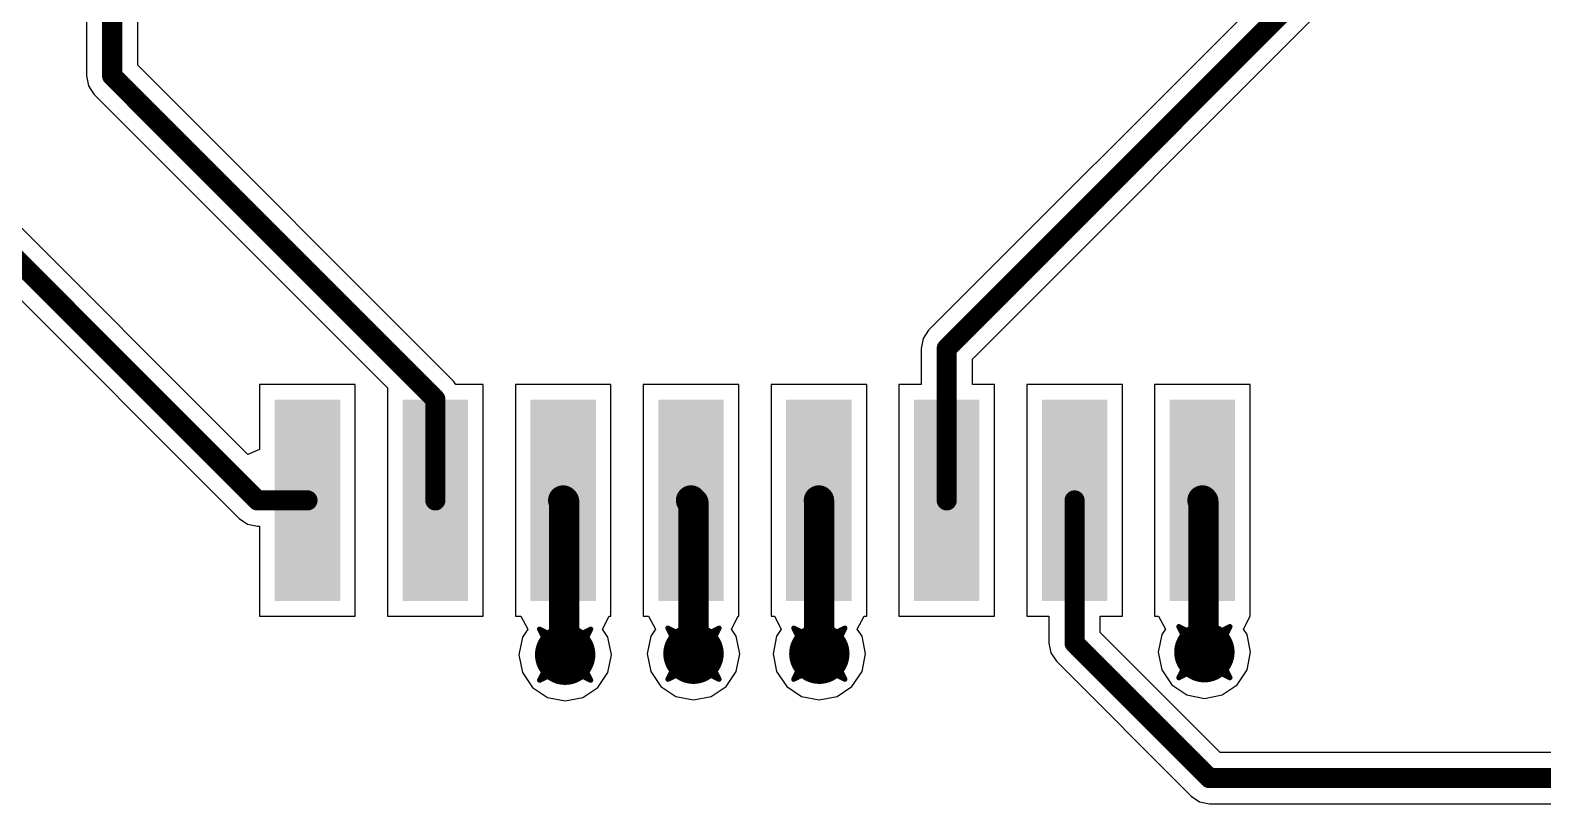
# Model space of a CAD drawing. Header units: millimetres. Extents: x 0 to 15120, y 0 to 9661.
# Drawn here: x 149.81 to 179.86, y 260.77 to 276.13 of the extents above; entities that cross this region are included whole.
import ezdxf

# ---------------------------------------------------------------- set-up
doc = ezdxf.new("R2010")
doc.units = ezdxf.units.MM
doc.layers.add('DrillDrawing', color=1, linetype='Continuous')
doc.layers.add('TopLayer', color=1, linetype='Continuous')

msp = doc.modelspace()

# ---------------------------------------------------------------- linework, layer by layer
at = {"layer": 'DrillDrawing', "const_width": 0.1016}
for points in [[(159.9258895969924, 264.2374925507791), (160.433889596994, 263.9834925507782)], [(159.9258895969924, 264.2374925507791), (160.1798895969932, 263.7294925507774)], [(160.433889596994, 263.9834925507782), (160.941889596992, 264.2374925507791)], [(160.6878895969949, 263.7294925507774), (160.941889596992, 264.2374925507791)], [(162.4758870369933, 264.2570810307768), (162.9838870369949, 264.0030810307796)], [(162.4758870369933, 264.2570810307768), (162.7298870369941, 263.7490810307788)], [(162.9838870369949, 264.0030810307796), (163.4918870369929, 264.2570810307768)], [(163.2378870369921, 263.7490810307788), (163.4918870369929, 264.2570810307768)], [(164.9758871169925, 264.2570810307768), (165.4838871169941, 264.0030810307796)], [(164.9758871169925, 264.2570810307768), (165.2298871169933, 263.7490810307788)], [(165.4838871169941, 264.0030810307796), (165.9918871169921, 264.2570810307768)], [(165.7378871169949, 263.7490810307788), (165.9918871169921, 264.2570810307768)], [(172.6258895969931, 264.287494990778), (173.1338895969948, 264.0334949907772)], [(172.6258895969931, 264.287494990778), (172.879889596994, 263.7794949907764)], [(173.1338895969948, 264.0334949907772), (173.6418895969928, 264.287494990778)], [(173.387889596992, 263.7794949907764), (173.6418895969928, 264.287494990778)], [(159.9258895969924, 263.2214925507794), (160.1798895969932, 263.7294925507774)], [(160.6878895969949, 263.7294925507774), (160.941889596992, 263.2214925507794)], [(162.4758870369933, 263.2410810307772), (162.7298870369941, 263.7490810307788)], [(162.4758870369933, 263.2410810307772), (162.9838870369949, 263.495081030778)], [(162.9838870369949, 263.495081030778), (163.4918870369929, 263.2410810307772)], [(163.2378870369921, 263.7490810307788), (163.4918870369929, 263.2410810307772)], [(164.9758871169925, 263.2410810307772), (165.2298871169933, 263.7490810307788)], [(164.9758871169925, 263.2410810307772), (165.4838871169941, 263.495081030778)], [(165.4838871169941, 263.495081030778), (165.9918871169921, 263.2410810307772)], [(165.7378871169949, 263.7490810307788), (165.9918871169921, 263.2410810307772)], [(172.6258895969931, 263.2714949907784), (172.879889596994, 263.7794949907764)], [(172.6258895969931, 263.2714949907784), (173.1338895969948, 263.5254949907792)], [(173.1338895969948, 263.5254949907792), (173.6418895969928, 263.2714949907784)], [(173.387889596992, 263.7794949907764), (173.6418895969928, 263.2714949907784)], [(159.9258895969924, 263.2214925507794), (160.433889596994, 263.4754925507766)], [(160.433889596994, 263.4754925507766), (160.941889596992, 263.2214925507794)]]:
    msp.add_lwpolyline(points, dxfattribs=at)
at = {"layer": 'DrillDrawing', "const_width": 0.0508}
for points in [[(159.9004895969938, 264.2374925507791, 1), (159.9512895969947, 264.2374925507791, 1)], [(159.9004895969938, 264.2374925507791, 1), (159.9512895969947, 264.2374925507791, 1)], [(160.9164895969934, 264.2374925507791, 1), (160.9672895969943, 264.2374925507791, 1)], [(160.9164895969934, 264.2374925507791, 1), (160.9672895969943, 264.2374925507791, 1)], [(162.4504870369947, 264.2570810307768, 1), (162.5012870369919, 264.2570810307768, 1)], [(162.4504870369947, 264.2570810307768, 1), (162.5012870369919, 264.2570810307768, 1)], [(163.4664870369943, 264.2570810307768, 1), (163.5172870369952, 264.2570810307768, 1)], [(163.4664870369943, 264.2570810307768, 1), (163.5172870369952, 264.2570810307768, 1)], [(164.9504871169938, 264.2570810307768, 1), (165.0012871169947, 264.2570810307768, 1)], [(164.9504871169938, 264.2570810307768, 1), (165.0012871169947, 264.2570810307768, 1)], [(165.9664871169934, 264.2570810307768, 1), (166.0172871169943, 264.2570810307768, 1)], [(165.9664871169934, 264.2570810307768, 1), (166.0172871169943, 264.2570810307768, 1)], [(172.6004895969945, 264.287494990778, 1), (172.6512895969918, 264.287494990778, 1)], [(172.6004895969945, 264.287494990778, 1), (172.6512895969918, 264.287494990778, 1)], [(173.6164895969941, 264.287494990778, 1), (173.667289596995, 264.287494990778, 1)], [(173.6164895969941, 264.287494990778, 1), (173.667289596995, 264.287494990778, 1)], [(160.4084895969918, 263.9834925507782, 1), (160.4592895969927, 263.9834925507782, 1)], [(160.4084895969918, 263.9834925507782, 1), (160.4592895969927, 263.9834925507782, 1)], [(162.9584870369927, 264.0030810307796, 1), (163.0092870369936, 264.0030810307796, 1)], [(162.9584870369927, 264.0030810307796, 1), (163.0092870369936, 264.0030810307796, 1)], [(165.4584871169918, 264.0030810307796, 1), (165.5092871169927, 264.0030810307796, 1)], [(165.4584871169918, 264.0030810307796, 1), (165.5092871169927, 264.0030810307796, 1)], [(173.1084895969925, 264.0334949907772, 1), (173.1592895969934, 264.0334949907772, 1)], [(173.1084895969925, 264.0334949907772, 1), (173.1592895969934, 264.0334949907772, 1)], [(160.1544895969946, 263.7294925507774, 1), (160.2052895969919, 263.7294925507774, 1)], [(160.1544895969946, 263.7294925507774, 1), (160.2052895969919, 263.7294925507774, 1)], [(160.6624895969926, 263.7294925507774, 1), (160.7132895969935, 263.7294925507774, 1)], [(160.6624895969926, 263.7294925507774, 1), (160.7132895969935, 263.7294925507774, 1)], [(162.7044870369918, 263.7490810307788, 1), (162.7552870369927, 263.7490810307788, 1)], [(162.7044870369918, 263.7490810307788, 1), (162.7552870369927, 263.7490810307788, 1)], [(162.9584870369927, 263.495081030778, 1), (163.0092870369936, 263.495081030778, 1)], [(162.9584870369927, 263.495081030778, 1), (163.0092870369936, 263.495081030778, 1)], [(163.2124870369935, 263.7490810307788, 1), (163.2632870369944, 263.7490810307788, 1)], [(163.2124870369935, 263.7490810307788, 1), (163.2632870369944, 263.7490810307788, 1)], [(165.2044871169946, 263.7490810307788, 1), (165.2552871169919, 263.7490810307788, 1)], [(165.2044871169946, 263.7490810307788, 1), (165.2552871169919, 263.7490810307788, 1)], [(165.4584871169918, 263.495081030778, 1), (165.5092871169927, 263.495081030778, 1)], [(165.4584871169918, 263.495081030778, 1), (165.5092871169927, 263.495081030778, 1)], [(165.7124871169926, 263.7490810307788, 1), (165.7632871169935, 263.7490810307788, 1)], [(165.7124871169926, 263.7490810307788, 1), (165.7632871169935, 263.7490810307788, 1)], [(172.8544895969953, 263.7794949907764, 1), (172.9052895969926, 263.7794949907764, 1)], [(172.8544895969953, 263.7794949907764, 1), (172.9052895969926, 263.7794949907764, 1)], [(173.1084895969925, 263.5254949907792, 1), (173.1592895969934, 263.5254949907792, 1)], [(173.1084895969925, 263.5254949907792, 1), (173.1592895969934, 263.5254949907792, 1)], [(173.3624895969933, 263.7794949907764, 1), (173.4132895969942, 263.7794949907764, 1)], [(173.3624895969933, 263.7794949907764, 1), (173.4132895969942, 263.7794949907764, 1)], [(159.9004895969938, 263.2214925507794, 1), (159.9512895969947, 263.2214925507794, 1)], [(159.9004895969938, 263.2214925507794, 1), (159.9512895969947, 263.2214925507794, 1)], [(160.4084895969918, 263.4754925507766, 1), (160.4592895969927, 263.4754925507766, 1)], [(160.4084895969918, 263.4754925507766, 1), (160.4592895969927, 263.4754925507766, 1)], [(160.9164895969934, 263.2214925507794, 1), (160.9672895969943, 263.2214925507794, 1)], [(160.9164895969934, 263.2214925507794, 1), (160.9672895969943, 263.2214925507794, 1)], [(162.4504870369947, 263.2410810307772, 1), (162.5012870369919, 263.2410810307772, 1)], [(162.4504870369947, 263.2410810307772, 1), (162.5012870369919, 263.2410810307772, 1)], [(163.4664870369943, 263.2410810307772, 1), (163.5172870369952, 263.2410810307772, 1)], [(163.4664870369943, 263.2410810307772, 1), (163.5172870369952, 263.2410810307772, 1)], [(164.9504871169938, 263.2410810307772, 1), (165.0012871169947, 263.2410810307772, 1)], [(164.9504871169938, 263.2410810307772, 1), (165.0012871169947, 263.2410810307772, 1)], [(165.9664871169934, 263.2410810307772, 1), (166.0172871169943, 263.2410810307772, 1)], [(165.9664871169934, 263.2410810307772, 1), (166.0172871169943, 263.2410810307772, 1)], [(172.6004895969945, 263.2714949907784, 1), (172.6512895969918, 263.2714949907784, 1)], [(172.6004895969945, 263.2714949907784, 1), (172.6512895969918, 263.2714949907784, 1)], [(173.6164895969941, 263.2714949907784, 1), (173.667289596995, 263.2714949907784, 1)], [(173.6164895969941, 263.2714949907784, 1), (173.667289596995, 263.2714949907784, 1)]]:
    msp.add_lwpolyline(points, format="xyb", close=True, dxfattribs=at)
at = {"layer": 'TopLayer'}
for p, q in [((150.9240940369946, 297.7294905907763), (150.9240940369946, 275.2234599107794)), ((151.9436805169953, 275.4346202707782), (151.9436805169953, 297.5183302307776)), ((174.9740941969922, 277.4906588307783), (167.6542358369934, 270.1707953907787)), ((168.5245058769924, 269.5991582307795), (175.8443642369948, 276.9190115107774)), ((158.2151894369945, 269.163111350779), (151.9436805169953, 275.4346202707782)), ((150.9240940369946, 275.2234599107794), (150.9629001569938, 275.0283675907774)), ((150.9629001569938, 275.0283675907774), (151.0734104769926, 274.8629831107789)), ((151.0734104769926, 274.8629831107789), (156.9047119969928, 269.0316815907788)), ((154.1300464769938, 267.7042928307781), (148.1188926369923, 273.7154466707796)), ((147.397939036995, 272.9944930707786), (153.9597597969932, 266.4326723107768)), ((167.6542358369934, 270.1707953907787), (167.5437255169945, 270.0054109107766)), ((167.5437255169945, 270.0054109107766), (167.5049193969953, 269.8103185907783)), ((167.5049193969953, 269.8103185907783), (167.5049193969953, 269.0931495907787)), ((168.5245058769924, 269.0931495907787), (168.5245058769924, 269.5991582307795)), ((156.2647132769944, 269.0931495907787), (154.3647119969919, 269.0931495907787)), ((154.3647119969919, 269.0931495907787), (154.3647119969919, 267.8014986307787)), ((156.2647132769944, 264.4931486307794), (156.2647132769944, 269.0931495907787)), ((156.9047119969928, 269.0316815907788), (156.9047119969928, 264.4931486307794)), ((158.2619355969928, 269.0931495907787), (158.2151894369945, 269.163111350779)), ((158.8047132769952, 269.0931495907787), (158.2619355969928, 269.0931495907787)), ((158.8047132769952, 264.4931486307794), (158.8047132769952, 269.0931495907787)), ((161.3447132769925, 269.0931495907787), (159.4447119969936, 269.0931495907787)), ((159.4447119969936, 269.0931495907787), (159.4447119969936, 264.4931486307794)), ((161.3447132769925, 264.4931486307794), (161.3447132769925, 269.0931495907787)), ((163.8847132769934, 269.0931495907787), (161.9847119969945, 269.0931495907787)), ((161.9847119969945, 269.0931495907787), (161.9847119969945, 264.4931486307794)), ((163.8847132769934, 264.4931486307794), (163.8847132769934, 269.0931495907787)), ((166.4247132769942, 269.0931495907787), (164.5247119969918, 269.0931495907787)), ((164.5247119969918, 269.0931495907787), (164.5247119969918, 264.4931486307794)), ((166.4247132769942, 264.4931486307794), (166.4247132769942, 269.0931495907787)), ((167.5049193969953, 269.0931495907787), (167.0647119969926, 269.0931495907787)), ((167.0647119969926, 269.0931495907787), (167.0647119969926, 264.4931486307794)), ((168.9647132769951, 269.0931495907787), (168.5245058769924, 269.0931495907787)), ((168.9647132769951, 264.4931486307794), (168.9647132769951, 269.0931495907787)), ((171.5047132769923, 269.0931495907787), (169.6047119969935, 269.0931495907787)), ((169.6047119969935, 269.0931495907787), (169.6047119969935, 264.4931486307794)), ((171.5047132769923, 264.4931486307794), (171.5047132769923, 269.0931495907787)), ((174.0447132769932, 269.0931495907787), (172.1447119969944, 269.0931495907787)), ((172.1447119969944, 269.0931495907787), (172.1447119969944, 264.4931486307794)), ((174.0447132769932, 264.4931537107766), (174.0447132769932, 269.0931495907787)), ((154.3647119969919, 267.8014986307787), (154.1300464769938, 267.7042928307781)), ((153.9597597969932, 266.4326723107768), (154.1251442769917, 266.3221619907779)), ((154.1251442769917, 266.3221619907779), (154.3202365969937, 266.2833558707787)), ((154.3202365969937, 266.2833558707787), (154.3647119969919, 266.2833558707787)), ((154.3647119969919, 266.2833558707787), (154.3647119969919, 264.4931486307794)), ((154.3647119969919, 264.4931486307794), (156.2647132769944, 264.4931486307794)), ((156.9047119969928, 264.4931486307794), (158.8047132769952, 264.4931486307794)), ((159.4447119969936, 264.4931486307794), (159.5562433969953, 264.4931486307794)), ((159.5562433969953, 264.4931486307794), (159.6920114769946, 264.2391486307786)), ((161.1757677169935, 264.2391486307786), (161.3115357969928, 264.4931486307794)), ((161.3115357969928, 264.4931486307794), (161.3447132769925, 264.4931486307794)), ((161.9847119969945, 264.4931486307794), (162.0931496769936, 264.4931486307794)), ((162.0931496769936, 264.4931486307794), (162.2289177569928, 264.2391486307786)), ((163.7388563169934, 264.2391486307786), (163.8746243969927, 264.4931486307794)), ((163.8746243969927, 264.4931486307794), (163.8847132769934, 264.4931486307794)), ((164.5247119969918, 264.4931486307794), (164.5931497569927, 264.4931486307794)), ((164.5931497569927, 264.4931486307794), (164.728917836992, 264.2391486307786)), ((166.2388563969926, 264.2391486307786), (166.3746244769918, 264.4931486307794)), ((166.3746244769918, 264.4931486307794), (166.4247132769942, 264.4931486307794)), ((167.0647119969926, 264.4931486307794), (168.9647132769951, 264.4931486307794)), ((169.6047119969935, 264.4931486307794), (170.0449193969926, 264.4931486307794)), ((170.0449193969926, 264.4931486307794), (170.0449193969926, 263.9586716707779)), ((171.0645058769933, 264.1698320307767), (171.0645058769933, 264.4931486307794)), ((171.0645058769933, 264.4931486307794), (171.5047132769923, 264.4931486307794)), ((172.1447119969944, 264.4931486307794), (172.2228322369938, 264.4931486307794)), ((172.2228322369938, 264.4931486307794), (172.358600316993, 264.2391486307786)), ((173.9091788769929, 264.2391486307786), (174.0447183569941, 264.4931537107766)), ((174.0447183569941, 264.4931537107766), (174.0447132769932, 264.4931537107766)), ((159.6920114769946, 264.2391486307786), (159.5861087169924, 264.0806526307786)), ((161.2816704769921, 264.0806526307786), (161.1757677169935, 264.2391486307786)), ((162.2289177569928, 264.2391486307786), (162.1361061569933, 264.1002411107763)), ((163.831667916993, 264.1002411107763), (163.7388563169934, 264.2391486307786)), ((164.728917836992, 264.2391486307786), (164.6361062369924, 264.1002411107763)), ((166.3316679969921, 264.1002411107763), (166.2388563969926, 264.2391486307786)), ((173.4450497569942, 261.7892881507794), (171.0645058769933, 264.1698320307767)), ((172.358600316993, 264.2391486307786), (172.2861087169931, 264.1306550707775)), ((173.9816704769928, 264.1306550707775), (173.9091788769929, 264.2391486307786)), ((159.5861087169924, 264.0806526307786), (159.5162587169925, 263.7294925507774)), ((161.3515204769919, 263.7294925507774), (161.2816704769921, 264.0806526307786)), ((162.1361061569933, 264.1002411107763), (162.0662561569934, 263.7490810307788)), ((163.9015179169928, 263.7490810307788), (163.831667916993, 264.1002411107763)), ((164.6361062369924, 264.1002411107763), (164.5662562369926, 263.7490810307788)), ((166.401517996992, 263.7490810307788), (166.3316679969921, 264.1002411107763)), ((170.0449193969926, 263.9586716707779), (170.0837255169954, 263.7635793507795)), ((172.2861087169931, 264.1306550707775), (172.2162587169933, 263.7794949907764)), ((174.0515204769927, 263.7794949907764), (173.9816704769928, 264.1306550707775)), ((159.5162587169925, 263.7294925507774), (159.5861087169924, 263.3783324707763)), ((161.2816704769921, 263.3783324707763), (161.3515204769919, 263.7294925507774)), ((162.0662561569934, 263.7490810307788), (162.1361061569933, 263.3979209507777)), ((163.831667916993, 263.3979209507777), (163.9015179169928, 263.7490810307788)), ((164.5662562369926, 263.7490810307788), (164.6361062369924, 263.3979209507777)), ((166.3316679969921, 263.3979209507777), (166.401517996992, 263.7490810307788)), ((170.0837255169954, 263.7635793507795), (170.1942358369943, 263.5981948707774)), ((170.1942358369943, 263.5981948707774), (172.873412596995, 260.9190181107767)), ((172.2162587169933, 263.7794949907764), (172.2861087169931, 263.4283349107789)), ((173.9816704769928, 263.4283349107789), (174.0515204769927, 263.7794949907764)), ((159.5861087169924, 263.3783324707763), (159.7850262769953, 263.0806292307786)), ((161.0827529169928, 263.0806292307786), (161.2816704769921, 263.3783324707763)), ((162.1361061569933, 263.3979209507777), (162.3350237169925, 263.1002177107764)), ((163.6327503569937, 263.1002177107764), (163.831667916993, 263.3979209507777)), ((164.6361062369924, 263.3979209507777), (164.8350237969953, 263.1002177107764)), ((166.1327504369929, 263.1002177107764), (166.3316679969921, 263.3979209507777)), ((172.2861087169931, 263.4283349107789), (172.4850262769924, 263.1306316707776)), ((173.7827529169936, 263.1306316707776), (173.9816704769928, 263.4283349107789)), ((159.7850262769953, 263.0806292307786), (160.0827295169929, 262.8817116707794)), ((160.7850496769952, 262.8817116707794), (161.0827529169928, 263.0806292307786)), ((162.3350237169925, 263.1002177107764), (162.6327269569938, 262.9013001507772)), ((163.3350471169924, 262.9013001507772), (163.6327503569937, 263.1002177107764)), ((164.8350237969953, 263.1002177107764), (165.1327270369929, 262.9013001507772)), ((165.8350471969952, 262.9013001507772), (166.1327504369929, 263.1002177107764)), ((172.4850262769924, 263.1306316707776), (172.7827295169936, 262.9317141107783)), ((172.7827295169936, 262.9317141107783), (173.1338895969948, 262.8618641107785)), ((173.1338895969948, 262.8618641107785), (173.4850496769923, 262.9317141107783)), ((173.4850496769923, 262.9317141107783), (173.7827529169936, 263.1306316707776)), ((160.0827295169929, 262.8817116707794), (160.433889596994, 262.8118616707795)), ((160.433889596994, 262.8118616707795), (160.7850496769952, 262.8817116707794)), ((162.6327269569938, 262.9013001507772), (162.9838870369949, 262.8314501507773)), ((162.9838870369949, 262.8314501507773), (163.3350471169924, 262.9013001507772)), ((165.1327270369929, 262.9013001507772), (165.4838871169941, 262.8314501507773)), ((165.4838871169941, 262.8314501507773), (165.8350471969952, 262.9013001507772)), ((196.122728556993, 261.7892881507794), (173.4450497569942, 261.7892881507794)), ((172.873412596995, 260.9190181107767), (173.0387970769934, 260.8085077907779)), ((173.0387970769934, 260.8085077907779), (173.2338893969918, 260.7697016707787)), ((173.2338893969918, 260.7697016707787), (196.3338889169918, 260.7697016707787))]:
    msp.add_line(p, q, dxfattribs=at)
for points, const_width in [([(151.4338872769931, 275.2234599107794), (151.4338872769931, 297.7294905907763)], 0.3999992), ([(168.0147126369939, 269.8103185907783), (175.4838874369943, 277.2794933907787)], 0.3999992), ([(151.4338872769931, 275.2234599107794), (157.854712636994, 268.8026345507785)], 0.3999992), ([(147.2338905969937, 273.8794951107773), (154.3202365969937, 266.7931491107772)], 0.3999992), ([(168.0147126369939, 266.7931491107772), (168.0147126369939, 269.8103185907783)], 0.3999992), ([(157.854712636994, 266.7931491107772), (157.854712636994, 268.8026345507785)], 0.3999992), ([(154.3202365969937, 266.7931491107772), (155.3147126369931, 266.7931491107772)], 0.3999992), ([(160.3947126369949, 266.7931491107772), (160.4143011169926, 266.7735606307795)], 0.5999987999999999), ([(160.4143011169926, 263.7490810307788), (160.4143011169926, 266.7735606307795)], 0.5999987999999999), ([(162.9347126369921, 266.7931491107772), (162.9838870369949, 266.743974710778)], 0.5999987999999999), ([(162.9838870369949, 263.7490810307788), (162.9838870369949, 266.743974710778)], 0.5999987999999999), ([(165.474712636993, 266.7931491107772), (165.4792998769935, 266.7885618707767)], 0.5999987999999999), ([(165.4792998769935, 263.7536682707794), (165.4792998769935, 266.7885618707767)], 0.5999987999999999), ([(170.5547126369947, 263.9586716707779), (170.5547126369947, 266.7931491107772)], 0.3999992), ([(173.094712636992, 266.7931491107772), (173.1143011169934, 266.7735606307795)], 0.5999987999999999), ([(173.1143011169934, 263.7990834707778), (173.1143011169934, 266.7735606307795)], 0.5999987999999999), ([(170.5547126369947, 263.9586716707779), (173.2338893969918, 261.2794949107772)], 0.3999992), ([(160.4143011169926, 263.7490810307788), (160.433889596994, 263.7294925507774)], 0.5999987999999999), ([(165.4792998769935, 263.7536682707794), (165.4838871169941, 263.7490810307788)], 0.5999987999999999), ([(173.1143011169934, 263.7990834707778), (173.1338895969948, 263.7794949907764)], 0.5999987999999999), ([(173.2338893969918, 261.2794949107772), (196.3338889169918, 261.2794949107772)], 0.3999992)]:
    msp.add_lwpolyline(points, dxfattribs=dict(at, const_width=const_width))
for points, const_width in [([(151.3338874769925, 275.2234599107794, 1), (151.5338870769938, 275.2234599107794, 1)], 0.1999996), ([(151.3338874769925, 275.2234599107794, 1), (151.5338870769938, 275.2234599107794, 1)], 0.1999996), ([(167.9147128369932, 269.8103185907783, 1), (168.1147124369945, 269.8103185907783, 1)], 0.1999996), ([(167.9147128369932, 269.8103185907783, 1), (168.1147124369945, 269.8103185907783, 1)], 0.1999996), ([(157.7547128369933, 268.8026345507785, 1), (157.9547124369947, 268.8026345507785, 1)], 0.1999996), ([(157.7547128369933, 268.8026345507785, 1), (157.9547124369947, 268.8026345507785, 1)], 0.1999996), ([(154.220236796993, 266.7931491107772, 1), (154.4202363969944, 266.7931491107772, 1)], 0.1999996), ([(154.220236796993, 266.7931491107772, 1), (154.4202363969944, 266.7931491107772, 1)], 0.1999996), ([(155.2147128369925, 266.7931491107772, 1), (155.4147124369938, 266.7931491107772, 1)], 0.1999996), ([(157.7547128369933, 266.7931491107772, 1), (157.9547124369947, 266.7931491107772, 1)], 0.1999996), ([(160.2447154769925, 266.7931491107772, 1), (160.5447097969936, 266.7931491107772, 1)], 0.2999994), ([(160.2643039569939, 266.7735606307795, 1), (160.564298276995, 266.7735606307795, 1)], 0.2999994), ([(160.2643039569939, 266.7735606307795, 1), (160.564298276995, 266.7735606307795, 1)], 0.2999994), ([(162.7847154769934, 266.7931491107772, 1), (163.0847097969945, 266.7931491107772, 1)], 0.2999994), ([(162.8338898769925, 266.743974710778, 1), (163.1338841969937, 266.743974710778, 1)], 0.2999994), ([(162.8338898769925, 266.743974710778, 1), (163.1338841969937, 266.743974710778, 1)], 0.2999994), ([(165.3247154769942, 266.7931491107772, 1), (165.6247097969954, 266.7931491107772, 1)], 0.2999994), ([(165.3293027169948, 266.7885618707767, 1), (165.6292970369923, 266.7885618707767, 1)], 0.2999994), ([(165.3293027169948, 266.7885618707767, 1), (165.6292970369923, 266.7885618707767, 1)], 0.2999994), ([(167.9147128369932, 266.7931491107772, 1), (168.1147124369945, 266.7931491107772, 1)], 0.1999996), ([(170.4547128369941, 266.7931491107772, 1), (170.6547124369954, 266.7931491107772, 1)], 0.1999996), ([(172.9447154769932, 266.7931491107772, 1), (173.2447097969944, 266.7931491107772, 1)], 0.2999994), ([(172.9643039569946, 266.7735606307795, 1), (173.2642982769921, 266.7735606307795, 1)], 0.2999994), ([(172.9643039569946, 266.7735606307795, 1), (173.2642982769921, 266.7735606307795, 1)], 0.2999994), ([(160.1338901969921, 263.7294925507774, 1), (160.7338889969924, 263.7294925507774, 1)], 0.5999987999999999), ([(162.6838876369929, 263.7490810307788, 1), (163.2838864369933, 263.7490810307788, 1)], 0.5999987999999999), ([(165.1838877169921, 263.7490810307788, 1), (165.7838865169924, 263.7490810307788, 1)], 0.5999987999999999), ([(170.4547128369941, 263.9586716707779, 1), (170.6547124369954, 263.9586716707779, 1)], 0.1999996), ([(170.4547128369941, 263.9586716707779, 1), (170.6547124369954, 263.9586716707779, 1)], 0.1999996), ([(172.8338901969928, 263.7794949907764, 1), (173.4338889969931, 263.7794949907764, 1)], 0.5999987999999999), ([(160.2643039569939, 263.7490810307788, 1), (160.564298276995, 263.7490810307788, 1)], 0.2999994), ([(160.2643039569939, 263.7490810307788, 1), (160.564298276995, 263.7490810307788, 1)], 0.2999994), ([(160.2838924369953, 263.7294925507774, 1), (160.5838867569928, 263.7294925507774, 1)], 0.2999994), ([(162.8338898769925, 263.7490810307788, 1), (163.1338841969937, 263.7490810307788, 1)], 0.2999994), ([(165.3293027169948, 263.7536682707794, 1), (165.6292970369923, 263.7536682707794, 1)], 0.2999994), ([(165.3293027169948, 263.7536682707794, 1), (165.6292970369923, 263.7536682707794, 1)], 0.2999994), ([(165.3338899569917, 263.7490810307788, 1), (165.6338842769928, 263.7490810307788, 1)], 0.2999994), ([(172.9643039569946, 263.7990834707778, 1), (173.2642982769921, 263.7990834707778, 1)], 0.2999994), ([(172.9643039569946, 263.7990834707778, 1), (173.2642982769921, 263.7990834707778, 1)], 0.2999994), ([(172.9838924369924, 263.7794949907764, 1), (173.2838867569935, 263.7794949907764, 1)], 0.2999994), ([(173.1338895969948, 261.2794949107772, 1), (173.3338891969925, 261.2794949107772, 1)], 0.1999996), ([(173.1338895969948, 261.2794949107772, 1), (173.3338891969925, 261.2794949107772, 1)], 0.1999996)]:
    msp.add_lwpolyline(points, format="xyb", close=True, dxfattribs=dict(at, const_width=const_width))
for points in [[(155.9647138769924, 264.7931480307777), (155.9647138769924, 268.7931501907767), (154.6647113969939, 264.7931480307777), (154.6647113969939, 268.7931501907767)], [(158.5047138769933, 264.7931480307777), (158.5047138769933, 268.7931501907767), (157.2047113969948, 264.7931480307777), (157.2047113969948, 268.7931501907767)], [(161.0447138769941, 264.7931480307777), (161.0447138769941, 268.7931501907767), (159.744711396992, 264.7931480307777), (159.744711396992, 268.7931501907767)], [(163.584713876995, 264.7931480307777), (163.584713876995, 268.7931501907767), (162.2847113969929, 264.7931480307777), (162.2847113969929, 268.7931501907767)], [(166.1247138769922, 264.7931480307777), (166.1247138769922, 268.7931501907767), (164.8247113969937, 264.7931480307777), (164.8247113969937, 268.7931501907767)], [(168.6647138769931, 264.7931480307777), (168.6647138769931, 268.7931501907767), (167.3647113969946, 264.7931480307777), (167.3647113969946, 268.7931501907767)], [(171.204713876994, 264.7931480307777), (171.204713876994, 268.7931501907767), (169.9047113969918, 264.7931480307777), (169.9047113969918, 268.7931501907767)], [(173.7447138769949, 264.7931480307777), (173.7447138769949, 268.7931501907767), (172.4447113969927, 264.7931480307777), (172.4447113969927, 268.7931501907767)]]:
    msp.add_solid(points, dxfattribs=at)

doc.saveas('drawing.dxf')
